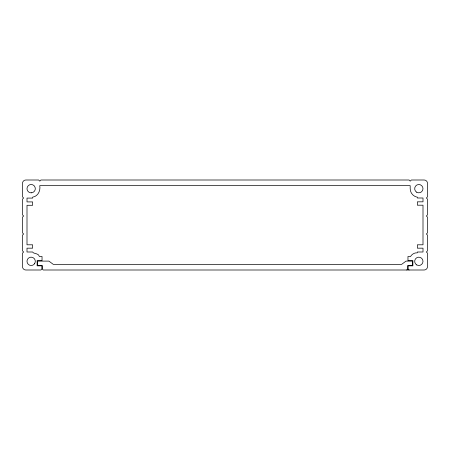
<?xml version="1.0" encoding="UTF-8"?>
<svg xmlns="http://www.w3.org/2000/svg" width="450" height="450" viewBox="0 0 450 450"><rect width="100%" height="100%" fill="white"/><g stroke="black" fill="none" stroke-linecap="round" stroke-linejoin="round"><path stroke-width="0.67" d="M409.095 270L407.97 268.875L407.97 265.838L412.875 265.838L412.875 260.662L407.97 260.662L407.97 256.5L410.625 256.5L410.827 256.089A7.414 7.414 0 0 1 415.541 252.934L417.375 252.816L417.375 252L423 252L423 248.175L417.375 248.175L417.375 244.8L423 244.8L423 205.2L417.375 205.2L417.375 201.825L423 201.825L423 198L417.375 198L417.375 197.128L416.599 197.027A8.657 8.657 0 0 1 410.181 188.662L410.181 185.631L39.752 185.631C40.703 190.586 37.991 196.425 32.631 197.156L32.631 198.09L27.006 198.09L27.006 201.915L32.631 201.915L32.631 205.29L27.006 205.29L27 244.8L32.619 244.8L32.619 248.175L27 248.175L27 252L32.619 252C32.974 253.884 38.779 252.99 39.381 256.5L42.036 256.5L42.036 260.657L37.125 260.657L37.125 265.832L42.036 265.832L42.036 268.875L40.911 270L25.875 270A3.375 3.375 0 0 1 22.5 266.625L22.5 253.125L23.625 252L22.5 250.875L22.5 235.125L23.625 234L22.5 232.875L22.5 217.125L23.625 216L22.5 214.875L22.5 199.125L23.625 198L22.5 196.875L22.5 183.375A3.375 3.375 0 0 1 25.875 180L38.661 180L39.786 181.125L40.911 180L409.095 180L410.22 181.125L411.345 180L424.125 180A3.375 3.375 0 0 1 427.5 183.375L427.5 196.875L426.375 198L427.5 199.125L427.5 214.875L426.375 216L427.5 217.125L427.5 232.875L426.375 234L427.5 235.125L427.5 250.875L426.375 252L427.5 253.125L427.5 266.625A3.375 3.375 0 0 1 424.125 270L43.217 270L42.148 268.875L42.148 265.387L37.462 265.387L37.462 261.107L48.898 261.107L53.286 264.369L401.625 264.375L406.012 261.113L412.537 261.113L412.537 265.387L407.858 265.387L407.858 268.875L406.733 270M34.684 263.554L33.992 264.392A4.163 4.163 0 0 1 27.478 263.278A4.163 4.163 0 0 1 30.24 257.276L31.32 257.181A4.163 4.163 0 0 1 34.684 263.554M31.331 192.819L30.251 192.724A4.163 4.163 0 0 1 27.478 186.727A4.163 4.163 0 0 1 33.986 185.602L34.678 186.435A4.163 4.163 0 0 1 31.331 192.819M416.756 264.943A4.163 4.163 0 0 0 423 261.338A4.163 4.163 0 0 0 416.756 257.732A4.163 4.163 0 0 0 416.756 264.943M416.621 192.184A4.163 4.163 0 0 0 422.994 188.82A4.163 4.163 0 0 0 416.897 184.984A4.163 4.163 0 0 0 416.621 192.184"/></g></svg>
